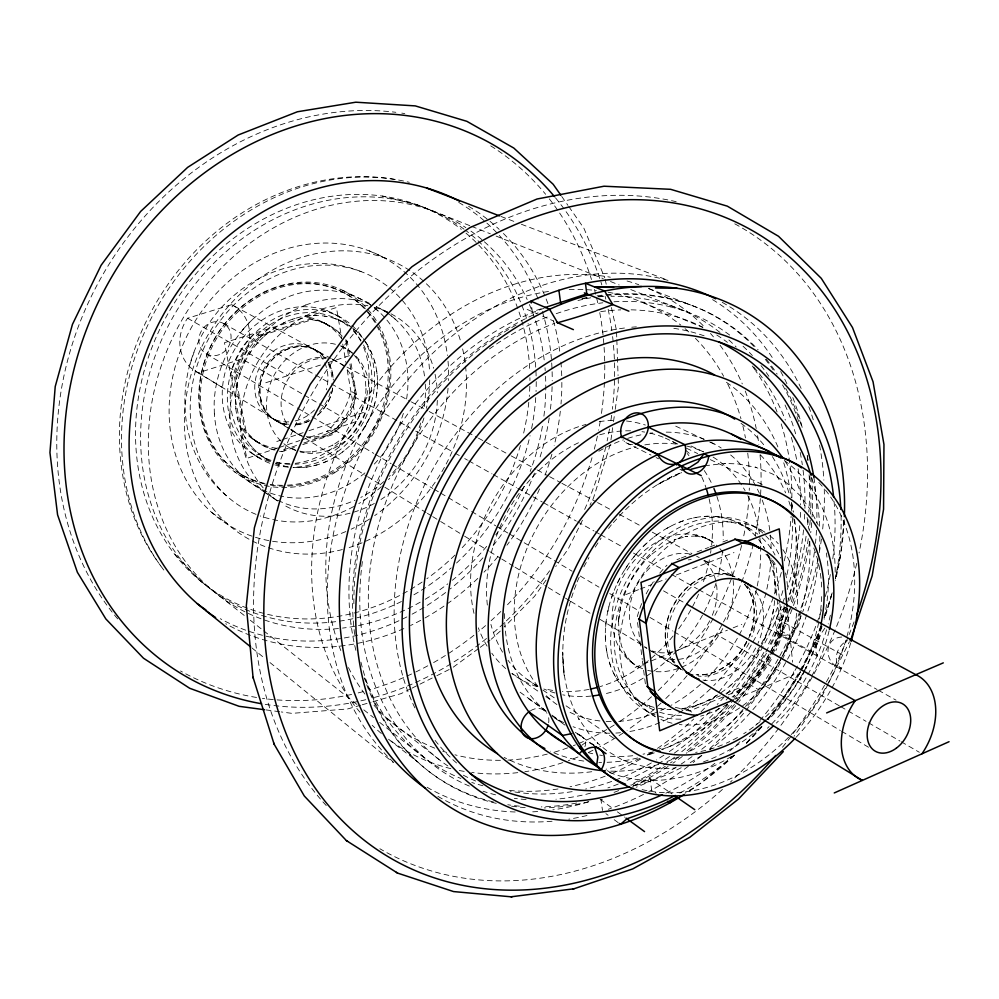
<?xml version="1.0" encoding="UTF-8"?>
<svg xmlns="http://www.w3.org/2000/svg" width="999" height="999" viewBox="0 0 999 999"><rect width="100%" height="100%" fill="white"/><g stroke="black" fill="none" stroke-linecap="round" stroke-linejoin="round"><path stroke-width="0.75" stroke-dasharray="5 3.75" d="M229.87 413.549L230.045 423.988A108.641 93.906 -60 0 0 355.169 500.162M377.447 385.252L377.497 381.506M235.527 397.49L235.677 394.83M605.644 626.498L606.218 620.866M835.539 577.734L840.546 555.082L844.18 518.806M376.91 392.145L376.423 395.641M620.404 607.941L620.529 606.955L618.393 622.29C620.304 596.328 632.767 571.703 651.872 554.133L651.048 554.757L663.361 545.566L676.098 539.248L674.175 539.847L687.087 536.388L685.002 536.538L696.453 535.976L694.03 535.714L705.194 537.737L696.266 535.014M610.938 439.935L612.649 427.697M613.511 421.59L615.022 410.889M615.234 409.353L618.456 386.426L618.131 377.085M773.563 609.24L772.739 613.673M236.825 385.776L237.375 383.004M607.779 611.625L608.866 606.905M824.038 618.031C828.87 596.778 829.932 574.537 826.31 552.996M824.899 628.109L820.666 634.265L816.383 645.791L815.571 651.723L817.432 655.007L780.369 634.278M835.364 578.296L840.546 555.082M361.126 271.628C303.584 248.127 235.152 277.497 204.932 329.982C172.889 381.306 178.634 455.606 226.249 495.554M815.946 647.502L819.929 635.888M374.95 402.759L373.976 406.343M832.204 592.819L824.187 618.119M822.027 626.523L813.373 652.247L805.406 668.905M770.204 623.838L769.143 627.247M403.384 413.386L400.149 423.089M420.791 422.989L417.495 432.817A108.641 93.906 -60 0 1 389.46 476.273M610.289 444.518L593.418 498.214L589.997 505.094M239.623 374.662L240.559 371.89M190.047 364.248L193.981 352.435M611.663 597.365L613.374 592.607M576.111 584.702C564.86 613.536 560.152 645.117 564.235 675.898L562.687 652.085C562.699 675.399 567.669 699.013 579.12 719.467L578.696 718.668L589.285 734.19L597.777 743.306L597.102 742.669L606.605 750.586L622.402 759.914L621.515 759.49L632.754 763.898L650.586 767.881L649.625 767.756L661.875 768.643L675.312 768.056M821.49 625.349L814.997 642.719L801.011 670.479M584.877 746.715C587.787 740.971 582.292 735.539 577.235 733.641L581.043 736.026L576.96 734.34M371.541 413.449L370.08 416.958M765.321 637.462L763.835 640.834M577.122 581.893L580.194 575.049M617.407 583.166L619.717 578.546M243.968 363.711L245.279 361.051M804.744 670.304L800.099 680.019L804.932 670.304M582.454 520.254L568.081 549.175L555.719 566.545M800.311 671.865L779.482 704.645L767.769 719.018M828.009 684.278L821.79 696.615L794.055 736.263M828.695 682.904L849.425 641.758M366.708 423.813L364.81 427.122M583.891 566.845L588.973 557.554M804.782 670.192C795.216 688.361 782.991 705.182 768.443 719.692M759.415 649.65L757.579 652.884M624.85 569.605L627.634 565.334M249.213 354.208L250.811 351.76M595.242 547.09L601.123 538.074M751.66 662.062L749.537 664.997M546.016 580.182L534.54 596.316L504.582 626.735M360.664 433.404L358.416 436.388M608.566 528.446L611.351 524.837M633.641 557.217L636.863 553.334M761.912 726.211L745.154 744.18M256.056 344.792L257.954 342.582M742.707 673.401L740.309 676.048M613.361 522.627L618.381 517.095M619.392 515.996C636.825 497.44 657.904 481.855 681.693 472.465L672.077 476.56L656.955 484.865L681.643 472.614M353.546 442.058L350.961 444.717M500.299 631.081L491.271 639.21M734.34 755.082L701.473 782.716L684.989 793.243M643.668 546.091L647.215 542.744M581.818 745.254L585.039 742.869L588.299 742.095L594.655 745.778M264.011 336.426L266.121 334.54M732.717 683.491L729.882 685.951M269.967 327.222A109.016 94.231 -60 0 0 258.704 338.998A109.053 94.268 -60 0 1 269.967 327.222L278.234 320.329A109.141 94.331 -60 0 1 296.191 309.166L305.669 305.007M214.348 413.936L214.148 403.621A107.255 93.194 -60 0 1 242.632 330.02A107.667 93.544 -60 0 1 253.696 318.394L261.863 311.601A107.742 93.606 -60 0 1 279.633 300.599L289.011 296.516M759.902 727.896C742.557 743.356 722.302 755.669 700.212 762.999M654.083 536.95L659.153 533.229M342.407 452.085L344.106 450.799M453.259 667.17L479.008 648.239M480.232 647.327L490.047 640.122M273.177 329.071L275.637 327.422M336.9 455.894L333.703 457.817M666.37 528.633L670.579 526.323M710.264 699.25L707.267 700.761M410.714 688.786L401.074 693.618L372.54 701.81M412.1 688.099L435.514 676.36M436.888 675.674L452.035 668.081M283.204 323.127L285.776 321.903M327.06 461.201L323.751 462.599M602.385 799.275L600.973 799.874L602.497 810.464M632.617 786.363L650.249 778.82L651.598 790.122L656.181 793.256M735.339 699.138L793.855 674.65L793.243 668.443M675.262 707.28A90.772 69.256 -60 0 0 687.524 709.402L720.291 695.754M725.986 693.381L748.775 683.89A90.772 69.256 -60 0 0 780.344 630.544L777.035 598.076M723.214 696.94L689.822 710.863A90.959 69.331 -60 0 1 681.805 709.802M728.321 694.817L751.136 685.302A90.996 69.368 -60 0 0 772.914 656.48M678.908 522.465L683.054 520.904M635.139 667.432L675.499 651.136M676.935 650.549L727.384 630.182M733.154 627.847L741.807 624.35M625.736 594.642L638.723 589.597M640.172 589.035L651.71 584.552M657.492 582.305L666.146 578.945M676.248 575.012L733.99 552.572M676.972 559.665L679.844 558.553M681.281 558.004L691.32 554.133M697.052 551.923L708.528 547.489M709.964 546.94L717.145 544.18M722.876 541.97L728.608 539.747M698.226 704.582L695.104 705.644M277.809 447.964L246.778 458.391L224.463 342.682L336.426 307.555L341.67 337.974M279.283 447.465L299.962 440.509M301.448 440.01L356.106 421.628L346.928 368.394M296.553 445.454L280.756 450.774L282.068 451.61L296.853 446.628M303.883 442.982L330.969 433.853A68.544 59.865 -60 0 0 354.92 393.693M302.759 444.63L332.317 434.665A68.544 59.84 -60 0 0 356.343 394.23L350.936 362.749M276.773 441.508L281.169 440.035M282.63 439.548L303.122 432.679M308.978 430.719L366.059 411.588M292.632 319.193L295.192 318.381M541.233 308.766L532.33 311.676L531.143 303.159M265.784 382.742L322.078 364.523M328.009 362.612L350.224 355.419M331.231 358.554L231.631 304.695L187.6 318.231A37.887 33.904 -60 0 0 198.426 372.764L241.958 358.928L302.997 394.38M274.263 450.074A68.544 59.84 -60 0 1 245.966 430.781L235.752 377.56A68.544 59.84 -60 0 1 260.502 335.926L311.975 319.73A68.544 59.84 -60 0 1 342.295 335.589M317.07 464.872L313.586 465.796M360.789 705.182L347.565 708.965L291.958 713.361L281.268 711.95M362.25 704.757L371.066 702.235M685.464 708.129L682.604 708.628M693.518 517.919L696.091 517.445M704.632 465.771L725.249 463.411L724.35 463.436L737.961 463.923L756.156 467.395L755.256 467.132L772.227 473.813L786.787 483.041L800.211 495.716L810.589 509.965L818.256 525.137M841.782 637.025C822.514 638.136 824.4 664.71 841.433 668.393A15.884 11.613 -60.9 0 1 836.687 654.57A15.884 11.613 -60.9 0 1 847.414 640.596M304.77 316.196L305.969 316.034M307.292 466.97L303.159 467.42M704.158 516.433L708.066 516.246M313.674 315.434L316.146 315.422M670.054 709.54L671.028 709.552A102.035 78.347 -60 0 1 661.013 708.815M296.653 467.619L293.369 467.47M715.896 516.545L719.804 517.045M395.154 179.458C333.966 168.943 270.417 188.873 222.24 226.998L220.804 228.059C164.173 272.927 126.923 341.283 120.479 413.299L120.242 415.297C115.996 466.67 127.772 520.217 158.217 562.362M266.009 709.914L279.745 711.738M661.301 708.853L658.416 708.366M324.438 316.109L326.935 316.533M299.787 451.123L305.294 452.147L303.846 452.023L313.486 451.785L312.287 451.985L322.914 449.538L332.917 445.03L332.13 445.492C352.123 433.841 365.247 411.763 366.021 388.648L366.021 389.523L365.222 378.309L362.4 367.944L362.824 369.068L357.979 359.603L358.803 360.789L354.358 355.407M286.738 466.633L283.454 465.959M382.305 196.054L418.718 205.357L470.054 225.749M727.459 518.718L731.181 519.917M334.303 318.431L336.7 319.268M649.949 706.131L647.202 705.119M275.312 463.436L276.985 464.048M500.974 216.446L515.534 222.015M521.366 224.251L668.468 280.519M648.651 288.499L690.584 304.995M471.503 226.323L490.322 233.791M496.116 236.089L603.259 278.646M610.501 281.518L619.193 284.977M630.769 289.573L690.084 313.124M642.682 302.46L702.784 327.435M295.866 450.237L288.137 446.928L290.309 448.014M527.135 309.403L536.938 313.686M542.544 316.146L553.758 321.054M729.794 574.775L734.777 576.96A53.709 40.934 -60 0 0 676.91 604.308A53.709 40.934 -60 0 0 680.431 668.656M369.205 250.886L386.688 258.679M324.613 323.214L321.69 321.903L327.435 324.613L322.19 321.89M679.882 469.33L682.08 470.317M340.684 345.891L350.262 351.223M340.996 346.041L346.091 348.401L353.708 354.333M704.045 439.373L673.201 424.975M709.64 441.983L716.645 445.242M708.391 562.524L707.941 562.325A52.785 40.622 -60 0 0 703.271 560.639M691.071 445.979L703.421 451.86M665.346 438.111L677.996 444.168M686.425 448.201L697.677 453.583M710.326 459.627L762.337 484.515M656.118 457.592L658.641 458.791M342.507 290.259L369.518 303.346M387.937 312.275L376.161 306.568A108.953 94.193 -60 0 1 384.29 311.001A108.679 93.943 -60 0 1 395.392 319.318A108.641 93.906 -60 0 1 424.725 377.859M333.341 288.012L334.727 288.686M625.874 442.644L651.023 455.069M334.802 314.373L340.334 317.17M751.51 525.074L761.126 529.932M338.861 319.93L345.904 323.614M738.348 522.976L749.562 528.696M342.919 321.99L344.43 322.764M311.975 319.73L306.556 316.92A68.269 59.703 -60 0 1 341.833 338.898M345.617 340.871L347.34 341.77L349.65 355.257M765.896 554.17A90.772 69.256 -60 0 1 773.563 564.06L777.796 566.258M316.271 350.474L317.47 351.124L311.676 347.964M332.192 359.078L345.654 366.358M347.028 367.108L409.99 401.148M411.363 401.898L427.784 410.776M429.158 411.513L477.06 437.425M478.434 438.161L509.915 455.194M511.276 455.931L535.926 469.255M537.287 469.992L548.239 475.911M549.612 476.66L560.564 482.579M561.925 483.316L596.153 501.823M597.514 502.572L611.201 509.965M619.417 514.41L641.321 526.248M652.272 532.18L691.957 553.646M696.578 556.181L699.238 557.617M704.283 560.302L734.465 576.623M776.298 618.344L842.344 654.782M260.502 335.926L255.257 333.017A68.269 59.703 -60 0 0 230.569 374.463L235.752 377.56M257.193 441.883L259.902 443.381L252.597 438.973M356.343 394.23L350.849 391.171A68.269 59.703 -60 0 1 326.935 431.431L332.317 434.665M780.344 630.544L789.972 635.913A91.309 69.431 -60 0 1 783.016 654.795M223.888 323.688L330.02 383.129M331.381 383.891L410.302 428.096M415.746 431.143L453.846 452.485M455.207 453.246L459.29 455.532M464.735 458.578L467.457 460.102M468.818 460.864L491.945 473.826M493.306 474.587L516.433 487.537M517.794 488.299L542.295 502.022M543.656 502.784L576.311 521.078M577.672 521.84L594.005 530.981M595.367 531.743L599.437 534.028M600.799 534.79L622.577 546.99M633.466 553.084L663.398 569.855M671.565 574.425L697.414 588.898M698.776 589.66L877.022 689.497M878.383 690.259L896.078 700.174M636.875 699.837L640.172 701.798M264.885 458.104L267.744 459.827M187.6 318.231L287.787 375.624L288.486 374.662A41.121 35.689 -60 0 1 327.322 357.992M663.548 590.871L685.464 603.421M740.059 523.863L741.758 524.85M304.295 395.129L344.855 418.693A41.121 35.689 -60 0 1 306.218 436.563M839.347 705.843L716.57 634.54A52.822 40.659 -60 0 1 661.188 656.917M840.671 706.605L866.071 721.353M868.556 722.801L899.987 741.058M901.273 741.795L919.355 752.297M206.144 353.833L295.979 407.18M297.315 407.979L310.726 415.946M312.063 416.745L373.738 453.371M375.087 454.17L391.171 463.723M392.507 464.523L432.742 488.411M434.078 489.21L439.435 492.395M440.784 493.194L470.279 510.714M471.615 511.513L495.754 525.849M497.09 526.635L507.817 533.016M509.165 533.803L572.177 571.241M580.219 576.011L598.988 587.162M609.715 593.531L639.21 611.051M649.937 617.432L672.739 630.968M674.075 631.768L840.334 730.506M841.67 731.305L868.493 747.24M748.775 683.89L758.229 689.56A91.309 69.431 -60 0 0 780.281 660.239M195.792 371.416L221.94 387.212M276.411 420.929L269.168 416.446M198.426 372.764L289.535 428.708M291.184 429.72L303.821 437.487M305.157 438.299L366.271 475.824M367.595 476.635L383.541 486.426M384.865 487.237L426.049 512.524M427.385 513.336L431.368 515.784M432.692 516.608L439.335 520.679M440.659 521.503L463.249 535.364M464.572 536.176L488.486 550.861M489.822 551.685L500.449 558.204M501.773 559.015L513.736 566.358M515.059 567.182L546.952 586.75M548.276 587.574L564.223 597.352M565.546 598.176L569.53 600.624M570.866 601.435L590.784 613.673M600.087 619.38L646.59 647.926M651.897 651.198L682.642 670.067M276.748 421.116L289.335 428.846M290.597 429.62L298.152 434.253M648.95 649.712L681.193 669.505M687.524 709.402L693.281 713.061M245.966 430.781L240.821 427.51A68.269 59.703 -60 0 0 276.81 448.289M607.355 770.629L611.213 773.089M257.967 442.482L254.857 440.497M261.114 455.631L266.358 459.041M638.561 700.898L647.489 706.705M254.283 454.907L259.478 458.304M645.354 710.202L654.37 716.096M241.933 474.662L243.207 475.524M264.448 492.082L234.603 471.815M265.672 492.919L278.946 501.91A109.615 94.43 -60 0 1 268.057 493.019M527.41 679.57L537.712 686.563M542.857 690.072L555.744 698.825M566.046 705.818L614.997 739.085M512.012 673.351L539.522 692.232M545.779 696.528L552.022 700.823M649.375 778.221L672.065 793.943M528.346 698.576L545.879 710.838M552.397 716.133L561.775 722.677M592.32 743.943L594.455 745.429M554.807 718.019L565.047 725.149M575.299 732.279L594.492 745.666M551.86 715.059L559.04 720.129M577.497 733.703L579.982 735.464M629.795 661.026L638.985 667.619L630.157 661.051L631.98 662.861L624.812 654.07L627.26 658.079L621.665 646.453L618.656 633.566L619.093 635.476L618.581 620.866M543.119 709.677L545.342 711.276M211.676 512.4L227.135 523.601M520.092 692.207L544.18 709.69M618.206 822.652L613.686 819.355M600.112 799.25L612.462 808.241M617.394 811.837L624.8 817.232M608.104 815.259L605.894 813.623M676.548 665.784L681.53 669.542M388.536 739.223L417.932 762.137M748.114 529.183L750.336 530.993M244.206 615.421L199.138 579.907L173.401 552.634M250.299 620.242L262.512 629.882M263.724 630.844L357.692 705.044M363.798 709.852L373.551 717.569M379.657 722.389L425.986 758.965M387.113 718.418L439.835 760.164M251.935 647.939L265.197 658.691M270.017 662.599L392.969 762.337M259.465 454.195L257.555 452.572M352.759 328.246L354.108 329.358M630.694 695.304L627.822 692.757M358.978 333.903L361.238 336.376M252.198 447.215L250.562 445.292M622.489 687.037L620.079 683.94M159.066 563.673L160.689 565.859M561.725 196.441L567.919 205.332M568.806 206.606L583.878 228.197L604.807 277.859M365.322 341.658L367.22 344.568M246.004 438.886L244.605 436.538M763.423 546.465L763.923 547.302M615.634 676.985L613.623 673.151M370.641 350.899L371.74 353.346M241.021 429.22L240.01 426.648M769.055 557.792L770.167 560.801M610.664 666.158L609.253 661.95M374.2 360.09L375.174 363.536M237.837 419.692L237.213 417.07M605.144 279.345L606.455 285.289M611.413 307.555L616.508 330.432M772.839 570.204L773.288 572.34M607.092 653.309L606.356 648.95M342.732 344.056L345.879 362.3M345.954 341.046L348.788 357.53M349.925 364.098L354.97 393.456M376.586 370.442L377.048 374.026M637.537 622.514L638.523 630.207M638.711 631.743L639.697 639.422M639.897 640.971L642.245 659.415M642.444 660.951L643.431 668.643M643.618 670.179L645.591 685.564M779.382 598.801L775.986 565.322A90.959 69.331 -60 0 0 767.045 554.145M779.944 604.345L782.741 631.88M773.563 564.06L776.872 596.528M787.175 607.966L792.619 662.237M235.901 408.891L235.652 406.031M774.675 582.005L774.924 585.339M605.456 639.797L605.332 634.964M616.558 331.98L616.77 338.199M616.833 339.76L618.069 375.537M854.083 621.865A362.175 288.536 -60 0 1 781.568 748.376M734.777 223.826A359.365 287.45 -60 0 1 859.053 552.959M856.73 563.361A359.365 287.45 -60 0 1 730.444 782.08M722.452 789.41A359.365 287.45 -60 0 1 379.87 848.738M326.261 805.569A359.365 287.45 -60 0 1 312 393.731A359.365 287.45 -60 0 1 676.161 201.686M674.313 753.134A262.063 208.454 -60 0 0 682.517 747.027A259.578 206.368 -60 0 0 709.19 723.751A262.637 208.941 -60 0 0 727.534 704.12M669.555 756.468A262.063 208.454 -60 0 1 624.712 781.368M618.269 784.04A262.063 208.454 -60 0 1 607.879 787.911M590.659 793.144A262.063 208.454 -60 0 1 555.968 799.212M526.073 799.537A259.64 206.468 -60 0 1 518.706 798.888A262.587 208.866 -60 0 1 514.323 798.351M495.591 794.829A262.587 208.866 -60 0 1 482.967 791.208M469.33 786.088A259.902 206.706 -60 0 1 442.407 771.49A262.587 208.841 -60 0 1 404.108 736.238A259.877 206.718 -60 0 1 386.089 709.09A262.575 208.816 -60 0 1 365.971 655.556A259.915 206.781 -60 0 1 360.527 619.692A262.537 208.779 -60 0 1 362.512 560.651M489.398 348.988A259.902 206.793 -60 0 1 494.093 345.679A262.55 208.779 -60 0 1 549.138 316.283M556.206 313.674A259.952 206.805 -60.1 0 1 583.104 306.094A262.575 208.816 -60 0 1 602.834 302.797M613.998 301.798A262.575 208.816 -60 0 1 638.698 301.835A259.89 206.731 -60.1 0 1 670.242 306.805M670.242 306.805A262.587 208.841 -60 0 1 717.619 326.835A259.815 206.643 -60.1 0 1 730.806 335.926M743.069 346.253A262.612 208.891 -60 0 1 752.372 355.557M760.988 365.584A262.612 208.891 -60 0 1 768.88 376.286M785.014 404.995A259.84 206.631 -60.1 0 1 788.611 413.399A262.65 208.941 -60 0 1 795.629 433.791M800.187 452.41A262.65 208.941 -60 0 1 802.322 464.71M803.084 470.242A259.74 206.531 -60.1 0 1 804.982 499.8A262.65 208.941 -60 0 1 804.907 508.379M804.694 514.11A262.65 208.941 -60 0 1 804.17 522.752M803.533 529.97A262.65 208.941 -60 0 1 799.412 557.43A259.765 206.531 -60 0 1 790.446 591.883A262.662 208.966 -60 0 1 788.074 598.975M784.989 607.429A262.662 208.966 -60 0 1 766.795 647.102M763.873 652.384A259.79 206.543 -60 0 1 747.789 677.946A262.637 208.941 -60 0 1 733.316 697.202M657.479 748.363A260.04 207.68 -60 0 0 679.47 731.718A257.567 205.594 -60 0 0 693.718 719.005M651.498 752.347A260.04 207.68 -60 0 1 646.653 755.406M640.534 759.078A260.04 207.68 -60 0 1 611.588 773.563M605.182 776.173A260.04 207.68 -60 0 1 570.004 786.762M557.991 788.973A260.04 207.68 -60 0 1 548.975 790.159A257.642 205.707 -60 0 1 517.657 791.046A260.552 208.079 -60 0 1 507.38 790.197M701.073 711.763A257.567 205.594 -60 0 0 705.194 707.492A260.602 208.167 -60 0 0 741.92 660.514A257.792 205.782 -60 0 0 759.64 629.233A260.639 208.192 -60 0 0 780.993 573.688A257.754 205.757 -60 0 0 781.78 570.841M784.29 560.839A257.754 205.757 -60 0 0 788.473 539.323A260.627 208.167 -60 0 0 791.121 516.358M791.882 497.814A260.627 208.167 -60 0 0 791.52 482.28A257.767 205.782 -60.1 0 0 787.549 449.163A260.614 208.154 -60 0 0 780.619 422.065M791.732 504.932A260.627 208.167 -60 0 1 791.558 509.203M777.072 411.95A260.614 208.154 -60 0 0 771.166 397.977A257.792 205.831 -60.1 0 0 755.681 370.804M728.858 339.96A260.589 208.117 -60 0 1 736.188 347.028M752.259 365.996A260.589 208.117 -60 0 1 755.681 370.804M719.992 332.442A257.867 205.919 -60.1 0 0 695.716 316.533A260.564 208.067 -60 0 0 647.09 299.4A257.842 205.931 -60.1 0 0 615.109 296.266A260.527 208.017 -60 0 0 611.001 296.278M581.868 298.763A260.527 208.017 -60 0 1 590.259 297.615M598.601 296.815A260.527 208.017 -60 0 1 604.133 296.478M543.881 308.354A257.954 206.044 -60.1 0 0 525.661 315.547A260.539 208.017 -60 0 0 471.728 347.59A257.917 206.044 -60 0 0 442.17 373.376A260.514 207.992 -60 0 0 400 425.337A257.917 206.044 -60 0 0 380.057 460.614A260.514 207.992 -60 0 0 357.342 523.351A257.979 206.081 -60 0 0 350.562 561.763A260.514 208.004 -60 0 0 350.974 623.975M355.881 650.361A257.892 205.994 -60 0 1 350.974 623.975M364.635 677.884A260.552 208.042 -60 0 0 380.819 710.164A257.879 205.956 -60 0 0 400.124 735.751A260.564 208.067 -60 0 0 440.072 768.219A257.892 205.931 -60 0 0 460.901 778.483M482.954 785.751A260.552 208.079 -60 0 1 471.79 782.492M555.494 197.814A307.043 263.886 -60 0 1 601.835 284.915M605.082 296.291A307.043 263.886 -60 0 1 605.819 299.163M608.166 309.29A307.043 263.886 -60 0 1 611.838 330.469M612.612 336.588A307.043 263.886 -60 0 1 612.399 409.253M611.638 415.297A307.043 263.886 -60 0 1 610.514 422.889M609.49 428.958A307.043 263.886 -60 0 1 607.13 440.946M605.819 446.765A307.043 263.886 -60 0 1 584.353 510.127M549.625 570.779A307.043 263.886 -60 0 1 491.233 634.54M486.501 638.473A307.043 263.886 -60 0 1 371.491 698.239M365.746 699.7A307.043 263.886 -60 0 1 263.087 703.995M490.721 145.866A305.02 262.849 -60 0 1 545.641 194.293M549.35 198.913A305.02 262.849 -60 0 1 591.47 279.495M594.393 289.398A305.02 262.849 -60 0 1 598.251 305.182M599.75 312.65A305.02 262.849 -60 0 1 601.211 415.122M600.262 421.153A305.02 262.849 -60 0 1 598.613 430.194M597.402 436.088A305.02 262.849 -60 0 1 594.33 449.113M592.007 457.729A305.02 262.849 -60 0 1 506.118 606.168M500.824 611.488A305.02 262.849 -60 0 1 491.108 620.679M485.576 625.599A305.02 262.849 -60 0 1 478.683 631.43M473.938 635.264A305.02 262.849 -60 0 1 433.054 662.886M427.772 665.809A305.02 262.849 -60 0 1 415.734 672.002M411.563 673.988A305.02 262.849 -60 0 1 370.13 689.685M363.024 691.67A305.02 262.849 -60 0 1 357.317 693.119M351.586 694.442A305.02 262.849 -60 0 1 262.437 698.351M256.568 697.464A305.02 262.849 -60 0 1 180.532 670.978M117.682 618.905A305.02 262.849 -60 0 1 99.425 280.707A305.02 262.849 -60 0 1 395.841 112.3M401.785 113.112A305.02 262.849 -60 0 1 404.795 113.574M425.174 599.3A222.265 190.809 -60 0 0 442.008 588.199A220.18 188.936 -60 0 0 447.814 583.853M420.217 602.185A222.265 190.809 -60 0 1 342.52 628.096M338.461 628.533A222.265 190.809 -60 0 1 323.551 629.358A220.23 189.023 -60 0 1 295.392 627.522A222.715 191.184 -60.1 0 1 250.724 614.535A220.442 189.223 -60 0 1 226.249 600.861A222.715 191.184 -60.1 0 1 191.171 568.931A220.417 189.236 -60 0 1 174.45 544.817A222.715 191.159 -60.1 0 1 155.27 497.952A220.442 189.273 -60 0 1 149.563 466.92A222.677 191.121 -60 0 1 150.312 412.587A220.479 189.31 -60 0 1 157.005 379.657A222.69 191.121 -60 0 1 178.134 326.86A220.479 189.323 -60 0 1 196.328 297.739A222.69 191.121 -60 0 1 234.378 255.781A220.429 189.273 -60 0 1 260.901 235.577A222.69 191.134 -60 0 1 309.091 211.651A220.479 189.298 -60.1 0 1 339.111 203.646A222.715 191.159 -60 0 1 388.761 201.161A220.429 189.248 -60.1 0 1 417.245 206.094A222.715 191.184 -60 0 1 460.564 224.325A220.367 189.161 -60.1 0 1 465.846 227.635M470.979 231.144A220.367 189.161 -60.1 0 1 483.204 240.747M484.378 241.783A222.74 191.209 -60 0 1 513.973 275.861A220.392 189.161 -60.1 0 1 527.172 299.525M529.395 304.508A222.765 191.259 -60 0 1 542.17 346.853A220.317 189.073 -60.1 0 1 544.443 362.137M544.992 367.757A220.317 189.073 -60.1 0 1 545.217 370.579M545.541 376.236A222.765 191.259 -60 0 1 543.893 416.271M542.407 426.298A220.342 189.086 -60 0 1 535.377 456.106A222.777 191.271 -60 0 1 530.207 471.416M524.075 486.413A222.777 191.271 -60 0 1 515.609 503.633A220.354 189.098 -60 0 1 499.275 529.994A222.752 191.259 -60 0 1 495.804 534.777M486.688 546.366A222.752 191.259 -60 0 1 465.546 568.768A220.18 188.936 -60 0 1 452.372 580.257M413.911 594.792A220.816 190.072 -60 0 0 441.183 576.261A218.731 188.199 -60 0 0 451.173 567.907M401.423 601.523A220.816 190.072 -60 0 1 356.98 617.794M352.959 618.706A220.816 190.072 -60 0 1 324.663 622.727A218.793 188.287 -60 0 1 296.466 622.34A221.254 190.447 -60.1 0 1 251.286 611.825A218.993 188.486 -60 0 1 226.211 599.637A221.266 190.447 -60.1 0 1 189.723 570.029A218.981 188.499 -60 0 1 171.878 547.202A221.254 190.422 -60.1 0 1 150.499 502.097A218.981 188.524 -60 0 1 143.282 471.828A221.229 190.384 -60 0 1 141.421 418.294A219.056 188.599 -60 0 1 146.478 385.514A221.216 190.372 -60 0 1 165.035 332.342A219.006 188.561 -60 0 1 181.793 302.647A221.216 190.372 -60 0 1 217.832 259.191M456.543 563.036A218.731 188.199 -60 0 0 463.836 555.931A221.291 190.509 -60 0 0 495.841 516.008A218.918 188.361 -60 0 0 511.013 489.185A221.316 190.534 -60 0 0 528.683 441.271A218.881 188.336 -60 0 0 530.069 435.639M531.593 428.559A218.881 188.336 -60 0 0 534.378 411.488A221.303 190.522 -60 0 0 535.739 397.227M536.126 375.911A221.303 190.522 -60 0 0 535.277 361.85A218.893 188.361 -60.1 0 0 530.556 332.929A221.303 190.509 -60 0 0 528.096 323.564M536.226 381.581A221.303 190.522 -60 0 1 536.038 391.533M526.498 318.294A221.303 190.509 -60 0 0 513.961 288.087A218.918 188.399 -60.1 0 0 499.013 264.186A221.278 190.472 -60 0 0 466.508 231.044M464.036 229.183A218.968 188.474 -60.1 0 0 443.032 215.996A221.266 190.447 -60 0 0 398.701 200.25A218.956 188.474 -60.1 0 0 369.905 196.903A221.229 190.397 -60 0 0 320.242 202.01A219.031 188.574 -60.1 0 0 290.497 211.563A221.254 190.409 -60 0 0 243.394 237.799A219.006 188.561 -60 0 0 217.832 259.191M597.027 295.854A269.28 214.198 -60 0 1 754.632 347.165M765.296 359.353A269.28 214.198 -60 0 1 773.201 369.98M782.517 384.89A269.28 214.198 -60 0 1 798.626 421.378M807.192 455.594A269.28 214.198 -60 0 1 807.916 460.015M809.902 476.461A269.28 214.198 -60 0 1 810.564 514.135M810.201 520.167A269.28 214.198 -60 0 1 809.227 530.993M808.278 538.736A269.28 214.198 -60 0 1 684.215 752.921M679.332 756.593A269.28 214.198 -60 0 1 670.454 762.886M665.297 766.308A269.28 214.198 -60 0 1 631.168 785.202M618.718 790.559A269.28 214.198 -60 0 1 613.136 792.707M576.66 803.021A269.28 214.198 -60 0 1 541.321 806.892M519.443 806.168A269.28 214.198 -60 0 1 507.779 804.744M493.394 801.922A269.28 214.198 -60 0 1 364.61 678.608M354.682 634.54A269.28 214.198 -60 0 1 538.074 312.824M582.305 298.514A269.28 214.198 -60 0 1 588.199 297.327M458.728 202.41A239.897 206.531 -60 0 1 539.373 302.597M542.295 311.426A239.897 206.531 -60 0 1 552.222 380.831M552.11 386.675A239.897 206.531 -60 0 1 550.037 412.162M549.2 417.944A239.897 206.531 -60 0 1 539.085 460.102M534.453 473.114A239.897 206.531 -60 0 1 490.909 548.426M482.929 557.829A239.897 206.531 -60 0 1 450.249 588.911M445.654 592.507A239.897 206.531 -60 0 1 412.013 614.223M406.855 616.92A239.897 206.531 -60 0 1 220.304 618.718M163.811 570.042A239.897 206.531 -60 0 1 163.911 296.016A239.897 206.531 -60 0 1 409.328 182.317M342.332 549.55A156.668 135.477 -60 0 1 186.526 447.39A156.668 135.477 -60 0 1 293.231 260.314A156.668 135.477 -60 0 1 460.789 341.858M462.612 348.901A156.668 135.477 -60 0 1 346.428 548.414M422.102 582.055A219.43 189.211 -60 0 1 170.017 547.989A219.43 189.211 -60 0 1 201.174 267.907A219.43 189.211 -60 0 1 461.326 229.37M465.984 233.142A219.43 189.211 -60 0 1 529.795 371.915M529.907 377.659A219.43 189.211 -60 0 1 529.92 380.544M529.82 386.326A219.43 189.211 -60 0 1 529.283 396.453M528.783 402.26A219.43 189.211 -60 0 1 523.089 435.452M520.417 445.429A219.43 189.211 -60 0 1 461.101 548.838M454.895 555.144A219.43 189.211 -60 0 1 426.873 578.721M425.274 384.041A108.641 93.906 -60 0 1 424.125 407.942M383.828 481.58A108.641 93.906 -60 0 1 360.801 497.44M229.92 413.586A108.641 93.906 -60 0 1 258.778 339.011M305.731 305.045A108.641 93.906 -60 0 1 349.225 299.088L358.529 300.549A108.953 94.193 -60 0 1 367.545 303.072M384.278 311.001A108.479 93.769 -60 0 1 395.392 319.318M374.787 307.367A109.615 94.43 -60 0 1 433.603 368.269M435.064 374.25A109.615 94.43 -60 0 1 437.325 392.794M437.325 400.374A109.615 94.43 -60 0 1 380.956 499.525M374.388 503.446A109.615 94.43 -60 0 1 282.879 504.433M263.174 487.862A109.615 94.43 -60 0 1 257.068 363.224A109.615 94.43 -60 0 1 367.882 305.744M345.916 531.53A154.658 134.428 -60 0 1 172.552 443.394A154.658 134.428 -60 0 1 284.303 249.625A154.658 134.428 -60 0 1 447.427 355.532M448.027 361.201A154.658 134.428 -60 0 1 448.514 380.519M448.052 388.249A154.658 134.428 -60 0 1 374.687 515.596M369.642 518.981A154.658 134.428 -60 0 1 351.173 529.195M374.438 307.879A107.093 93.044 -60 0 1 377.972 310.839A107.255 93.194 -60 0 1 406.256 400.999M400.162 423.101A107.255 93.194 -60 0 1 373.339 465.084M364.947 472.889A107.255 93.194 -60 0 1 214.398 413.961M242.557 330.02A107.63 93.506 -60 0 1 253.696 318.394M377.972 310.839A107.293 93.219 -60 0 0 366.933 302.585A107.093 93.044 -60 0 1 370.766 305.132M288.998 296.478A107.293 93.219 -60 0 1 332.093 290.659L341.383 292.207A107.567 93.469 -60 0 1 366.933 302.585M256.056 514.373A132.542 115.185 -60 0 1 195.467 371.029A132.542 115.185 -60 0 1 325.262 265.11A132.542 115.185 -60 0 1 429.62 372.714M429.707 379.932A132.542 115.185 -60 0 1 426.398 408.291M423.926 417.919A132.542 115.185 -60 0 1 388.499 479.582M381.381 486.613A132.542 115.185 -60 0 1 358.803 503.608M353.683 506.555A132.542 115.185 -60 0 1 260.202 515.946M468.556 206.269A241.483 207.342 -60 0 1 499.163 229.358M503.409 233.466A241.483 207.342 -60 0 1 548.414 304.982M553.521 320.954A241.483 207.342 -60 0 1 559.715 351.173M560.926 362.025A241.483 207.342 -60 0 1 561.763 376.685M561.85 382.405A241.483 207.342 -60 0 1 561.001 403.996M560.314 411.213A241.483 207.342 -60 0 1 554.158 445.666M551.898 454.183A241.483 207.342 -60 0 1 545.042 475.187M539.535 488.911A241.483 207.342 -60 0 1 506.943 545.204M497.789 556.805A241.483 207.342 -60 0 1 484.016 572.152M477.784 578.384A241.483 207.342 -60 0 1 424.475 618.269M420.704 620.342A241.483 207.342 -60 0 1 410.539 625.511M403.833 628.596A241.483 207.342 -60 0 1 225.749 623.726M712.549 299.638A282.53 225.699 -60 0 1 773.813 359.915M780.681 371.491A282.53 225.699 -60 0 1 787.474 384.952M792.819 397.565A282.53 225.699 -60 0 1 802.459 428.546M807.379 455.719A282.53 225.699 -60 0 1 808.054 461.526M809.128 474.737A282.53 225.699 -60 0 1 808.803 512.1M808.166 519.642A282.53 225.699 -60 0 1 807.342 527.197M806.093 536.276A282.53 225.699 -60 0 1 789.31 601.236M786.75 607.991A282.53 225.699 -60 0 1 679.52 753.458M674.675 757.167A282.53 225.699 -60 0 1 630.157 784.989M588.324 801.885A282.53 225.699 -60 0 1 552.797 809.877M537.699 811.525A282.53 225.699 -60 0 1 531.668 811.887M515.197 811.987A282.53 225.699 -60 0 1 426.923 787.187M393.718 762.474A282.53 225.699 -60 0 1 372.727 430.207A282.53 225.699 -60 0 1 670.654 281.156M264.148 483.266A104.271 91.084 -60 0 1 225.112 323.564A104.271 91.084 -60 0 1 381.843 336.788A104.271 91.084 -60 0 1 287.025 485.189M282.455 485.302A104.271 91.084 -60 0 1 270.242 484.39M288.699 424.238A40.459 35.327 -60 0 1 264.685 367.495A40.459 35.327 -60 0 1 325.824 359.64M328.221 363.761A40.459 35.327 -60 0 1 331.993 380.557M330.432 391.958A40.459 35.327 -60 0 1 318.007 412.862M308.766 419.667A40.459 35.327 -60 0 1 293.419 424.238M265.447 484.128A104.383 91.146 -60 0 1 221.079 331.468A104.383 91.146 -60 0 1 376.111 322.927M378.384 326.885A104.383 91.146 -60 0 1 369.056 438.299A104.383 91.146 -60 0 1 270.03 485.027M286.451 424.6A40.497 35.352 -60 0 1 266.333 367.669A40.497 35.352 -60 0 1 325.761 358.441M328.459 362.4A40.497 35.352 -60 0 1 333.341 380.119M332.667 388.861A40.497 35.352 -60 0 1 317.395 415.434M310.102 420.467A40.497 35.352 -60 0 1 293.581 425.112M345.766 339.635A68.544 59.84 -60 0 1 347.34 341.77M282.068 451.61A68.544 59.84 -60 0 1 279.458 451.236M342.17 336.251A68.506 59.84 -60 0 0 310.614 319.018L259.191 335.189A68.506 59.84 -60 0 0 234.39 376.785L244.68 429.957A68.506 59.84 -60 0 0 275.274 449.9M288.773 421.865A40.335 35.265 -60 0 1 255.132 381.63A40.335 35.265 -60 0 1 299.363 343.881A40.335 35.265 -60 0 1 326.323 389.822M314.535 409.965A40.335 35.265 -60 0 1 295.204 420.954M269.343 461.401A80.994 70.717 -60 0 1 234.99 348.901A80.994 70.717 -60 0 1 349.875 325.886M353.246 329.695A80.994 70.717 -60 0 1 360.976 341.496M363.673 347.427A80.994 70.717 -60 0 1 294.78 463.386M289.598 463.773A80.994 70.717 -60 0 1 275.537 462.812M269.755 463.236A81.331 70.904 -60 0 1 252.023 336.089A81.331 70.904 -60 0 1 370.854 354.707A81.331 70.904 -60 0 1 294.88 467.17M288.424 467.107A81.331 70.904 -60 0 1 274.575 464.797M271.004 460.389A78.209 68.169 -60 0 1 241.92 354.545A78.209 68.169 -60 0 1 348.014 326.074M353.396 331.031A78.209 68.169 -60 0 1 361.001 340.684M363.524 344.967A78.209 68.169 -60 0 1 360.252 422.277A78.209 68.169 -60 0 1 295.155 464.185M290.185 464.185A78.209 68.169 -60 0 1 275.637 461.9M270.667 461.388A78.534 68.344 -60 0 1 252.897 348.813A78.534 68.344 -60 0 1 362.262 337.575M365.946 342.545A78.534 68.344 -60 0 1 365.459 426.073A78.534 68.344 -60 0 1 293.019 467.457M288.112 466.883A78.534 68.344 -60 0 1 276.273 463.798M341.358 346.241A57.03 49.451 -60 0 1 352.422 352.897M355.881 356.106A57.03 49.451 -60 0 1 360.714 423.002A57.03 49.451 -60 0 1 300.274 451.948M295.766 450.524A57.03 49.451 -60 0 1 270.804 382.442A57.03 49.451 -60 0 1 336.888 344.68M332.592 359.902A41.184 35.714 -60 0 1 343.668 366.096M347.252 369.755A41.184 35.714 -60 0 1 348.863 416.67A41.184 35.714 -60 0 1 307.005 437.512M299.737 435.077A41.184 35.714 -60 0 1 291.408 429.22M286.538 423.139A41.184 35.714 -60 0 1 287.6 379.92A41.184 35.714 -60 0 1 324.962 358.479M285.502 424.35A40.497 35.352 -60 0 1 266.184 367.582A40.497 35.352 -60 0 1 325.087 357.729M329.32 364.198A40.497 35.352 -60 0 1 333.167 379.67M332.642 387.987A40.497 35.352 -60 0 1 317.769 414.872M308.566 421.079A40.497 35.352 -60 0 1 293.169 425.025M841.058 515.434A260.165 204.208 -60 0 1 835.289 578.97M831.792 594.13A260.165 204.208 -60 0 1 824.187 619.28M821.74 626.086A260.165 204.208 -60 0 1 768.406 719.018M761.875 726.76A260.165 204.208 -60 0 1 745.129 744.567M733.953 755.019A260.165 204.208 -60 0 1 677.971 794.08M834.078 501.498A252.26 197.977 -60 0 1 832.666 559.777M830.306 574.55A252.26 197.977 -60 0 1 825.286 596.64M821.453 609.802A252.26 197.977 -60 0 1 755.719 725.299M739.897 741.758A252.26 197.977 -60 0 1 727.634 752.946M714.872 763.323A252.26 197.977 -60 0 1 663.761 794.143M813.898 477.572A249.6 197.015 -60 0 1 816.795 523.001M816.495 530.257A249.6 197.015 -60 0 1 815.459 543.394M814.397 552.172A249.6 197.015 -60 0 1 699.138 751.323M692.057 756.605A249.6 197.015 -60 0 1 681.206 764.035M676.286 767.157A249.6 197.015 -60 0 1 636.188 787.237M456.555 762.974A249.6 197.015 -60 0 1 434.64 739.847M414.86 707.866A249.6 197.015 -60 0 1 432.792 469.23A249.6 197.015 -60 0 1 627.547 327.647M631.755 327.222A249.6 197.015 -60 0 1 636.363 326.86M673.85 328.334A249.6 197.015 -60 0 1 704.72 336.039M726.41 382.267A218.319 172.253 -60 0 1 778.833 449.175M783.74 462.812A218.319 172.253 -60 0 1 791.158 497.664M791.795 503.708A218.319 172.253 -60 0 1 792.344 511.338M792.582 517.482A218.319 172.253 -60 0 1 786.55 576.548M782.916 590.634A218.319 172.253 -60 0 1 717.195 704.457M709.977 711.65A218.319 172.253 -60 0 1 659.215 749.088M652.397 752.659A218.319 172.253 -60 0 1 646.902 755.319M639.959 758.403A218.319 172.253 -60 0 1 606.056 769.218M591.795 771.715A218.319 172.253 -60 0 1 504.108 757.417M811.962 478.259A221.815 173.514 -60 0 1 819.717 527.684M819.854 536.288A221.815 173.514 -60 0 1 819.18 553.359M818.206 563.386A221.815 173.514 -60 0 1 710.089 749.475M701.86 755.281A221.815 173.514 -60 0 1 689.822 762.874M681.218 767.694A221.815 173.514 -60 0 1 633.541 785.938M713.061 457.067A146.453 114.473 -60 0 1 745.092 490.646M747.789 495.654A146.453 114.473 -60 0 1 704.495 680.656M700.349 684.477A146.453 114.473 -60 0 1 671.278 705.219M665.346 708.316A146.453 114.473 -60 0 1 616.833 721.478M611.151 721.603A146.453 114.473 -60 0 1 605.531 721.44M599.962 720.953A146.453 114.473 -60 0 1 567.357 711.013M556.905 704.57A146.453 114.473 -60 0 1 544.393 693.768M537.937 686.363A146.453 114.473 -60 0 1 527.21 547.852A146.453 114.473 -60 0 1 635.851 446.815M644.817 444.905A146.453 114.473 -60 0 1 676.872 444.193M686.538 446.004A146.453 114.473 -60 0 1 703.458 451.885M687.212 453.521A142.27 112.962 -60 0 1 688.935 455.644M701.81 477.01A142.27 112.962 -60 0 1 705.968 487.649M709.115 498.863A142.27 112.962 -60 0 1 711.613 545.129M710.951 550.486A142.27 112.962 -60 0 1 710.551 553.171M709.34 559.877A142.27 112.962 -60 0 1 702.647 583.803M698.526 594.193A142.27 112.962 -60 0 1 678.259 629.358M673.114 635.976A142.27 112.962 -60 0 1 600.262 686.55M588.985 689.372A142.27 112.962 -60 0 1 562.337 691.37M552.772 690.409A142.27 112.962 -60 0 1 544.767 688.86M536.975 686.638A142.27 112.962 -60 0 1 511.988 673.676M505.656 668.556A142.27 112.962 -60 0 1 491.795 653.221M487.112 646.141A142.27 112.962 -60 0 1 478.321 627.809M473.988 613.361A142.27 112.962 -60 0 1 586.026 424.438M599.225 421.64A142.27 112.962 -60 0 1 616.595 420.417M626.485 421.016A142.27 112.962 -60 0 1 645.354 425.05M716.745 335.015A254.083 201.973 -60 0 1 727.434 342.357M753.733 366.97A254.083 201.973 -60 0 1 785.376 420.042M791.308 437.325A254.083 201.973 -60 0 1 796.952 461.451M798.139 468.781A254.083 201.973 -60 0 1 800.649 504.957M800.524 512.325A254.083 201.973 -60 0 1 800.274 518.244M799.787 525.674A254.083 201.973 -60 0 1 787.249 589.535M784.352 598.301A254.083 201.973 -60 0 1 726.148 700.024M719.005 708.116A254.083 201.973 -60 0 1 668.855 751.897M663.91 755.207A254.083 201.973 -60 0 1 656.393 759.952M651.323 762.949A254.083 201.973 -60 0 1 585.614 789.048M572.165 791.633A254.083 201.973 -60 0 1 510.327 791.22M475.761 781.031A254.083 201.973 -60 0 1 462.737 774.874M447.864 765.958A254.083 201.973 -60 0 1 376.261 533.99A254.083 201.973 -60 0 1 554.233 323.501M600.711 311.601A254.083 201.973 -60 0 1 620.791 309.877M631.106 309.827A254.083 201.973 -60 0 1 702.896 327.222M608.129 292.22A246.403 198.963 -60 0 1 680.694 325.025M685.064 328.646A246.403 198.963 -60 0 1 690.359 333.379M695.441 338.336A246.403 198.963 -60 0 1 723.651 376.298M727.709 384.066A246.403 198.963 -60 0 1 740.958 418.706M742.881 426.011A246.403 198.963 -60 0 1 745.441 437.924M747.739 453.134A246.403 198.963 -60 0 1 749.25 490.409M748.988 496.191A246.403 198.963 -60 0 1 743.256 538.249M741.595 545.479A246.403 198.963 -60 0 1 683.279 663.161M679.457 667.794A246.403 198.963 -60 0 1 656.967 691.72M651.523 696.753A246.403 198.963 -60 0 1 619.118 721.852M614.248 724.987A246.403 198.963 -60 0 1 573.351 745.704M567.594 747.864A246.403 198.963 -60 0 1 553.109 752.522M547.277 754.095A246.403 198.963 -60 0 1 507.742 760.089M500.449 760.301A246.403 198.963 -60 0 1 454.945 754.807M446.74 752.459A246.403 198.963 -60 0 1 442.694 751.123M434.727 748.151A246.403 198.963 -60 0 1 372.327 703.321M364.91 694.08A246.403 198.963 -60 0 1 348.176 667.045M340.821 650.611A246.403 198.963 -60 0 1 548.776 291.433M569.193 289.535A246.403 198.963 -60 0 1 596.391 290.497M648.726 288.599A261.388 211.101 -60 0 1 703.271 325.736M710.489 333.454A261.388 211.101 -60 0 1 713.448 336.9M720.042 345.254A261.388 211.101 -60 0 1 742.294 383.903M745.229 391.009A261.388 211.101 -60 0 1 756.206 428.471M757.554 435.714A261.388 211.101 -60 0 1 758.878 444.493M760.027 454.87A261.388 211.101 -60 0 1 755.144 535.639M753.296 544.043A261.388 211.101 -60 0 1 689.809 672.29M687.025 675.649A261.388 211.101 -60 0 1 665.322 698.975M661.163 702.934A261.388 211.101 -60 0 1 627.072 730.331M623.264 732.904A261.388 211.101 -60 0 1 599.712 746.84M592.994 750.237A261.388 211.101 -60 0 1 587.587 752.809M578.021 756.955A261.388 211.101 -60 0 1 568.356 760.676M562.799 762.612A261.388 211.101 -60 0 1 524.862 771.715M517.807 772.639A261.388 211.101 -60 0 1 471.703 772.477M464.185 771.39A261.388 211.101 -60 0 1 458.229 770.291M450.861 768.643A261.388 211.101 -60 0 1 388.511 739.173M381.343 733.478A261.388 211.101 -60 0 1 372.202 725.262M360.027 712.275A261.388 211.101 -60 0 1 353.321 418.981A261.388 211.101 -60 0 1 610.352 277.21M627.035 280.994A261.388 211.101 -60 0 1 638.773 284.703M598.014 296.566A269.543 214.298 -60 0 1 758.141 349.812M766.208 359.103A269.543 214.298 -60 0 1 777.16 374.113M785.701 388.386A269.543 214.298 -60 0 1 801.448 425.749M811.525 477.222A269.543 214.298 -60 0 1 812.075 516.883M811.688 522.639A269.543 214.298 -60 0 1 810.726 532.742M809.627 541.408A269.543 214.298 -60 0 1 738.611 702.197M735.764 705.656A269.543 214.298 -60 0 1 686.962 752.946M682.329 756.468A269.543 214.298 -60 0 1 672.901 763.224M668.119 766.445A269.543 214.298 -60 0 1 632.704 786.201M588.811 801.71A269.543 214.298 -60 0 1 544.268 807.929M525.237 807.592A269.543 214.298 -60 0 1 511.363 806.143M496.241 803.346A269.543 214.298 -60 0 1 360.939 662.175M353.871 603.783A269.543 214.298 -60 0 1 518.256 323.888M577.946 300.524A269.543 214.298 -60 0 1 590.696 297.789M722.227 302.347A285.015 226.648 -60 0 1 801.136 388.411M808.853 406.743A285.015 226.648 -60 0 1 813.298 419.955M819.517 445.104A285.015 226.648 -60 0 1 823.875 480.094M824.262 489.048A285.015 226.648 -60 0 1 822.414 531.381M821.453 538.998A285.015 226.648 -60 0 1 819.242 552.709M818.081 558.791A285.015 226.648 -60 0 1 802.759 611.75M801.186 615.821A285.015 226.648 -60 0 1 707.404 750.661M701.535 755.719A285.015 226.648 -60 0 1 693.169 762.537M688.299 766.295A285.015 226.648 -60 0 1 648.801 791.645M643.506 794.405A285.015 226.648 -60 0 1 608.329 809.29M586.962 815.521A285.015 226.648 -60 0 1 568.756 819.192M552.06 821.24A285.015 226.648 -60 0 1 435.414 794.867M844.23 519.717A288.386 227.909 -60 0 1 835.451 580.444M831.717 594.542A288.386 227.909 -60 0 1 824 618.244M820.866 626.498A288.386 227.909 -60 0 1 767.02 719.655M761.438 726.485A288.386 227.909 -60 0 1 745.766 743.955M734.402 755.269A288.386 227.909 -60 0 1 686.663 792.856M784.327 460.489A179.57 138.024 -60 0 1 835.176 574.437M830.356 615.184A179.57 138.024 -60 0 1 828.221 623.938M826.585 629.757A179.57 138.024 -60 0 1 767.432 728.234M731.555 756.393A179.57 138.024 -60 0 1 608.091 771.84M818.83 482.492A181.568 138.661 -60 0 1 822.676 486.713M825.424 490.022A181.568 138.661 -60 0 1 820.067 697.24A181.568 138.661 -60 0 1 639.073 788.835M829.095 630.794A148.926 113.511 -60 0 1 776.36 723.089M685.426 450.112A139.585 110.327 -60 0 1 691.383 455.294M704.245 470.529A139.585 110.327 -60 0 1 712.287 484.777M716.907 496.453A139.585 110.327 -60 0 1 723.176 539.71M722.577 550.374A139.585 110.327 -60 0 1 717.956 576.448M716.083 582.966A139.585 110.327 -60 0 1 603.471 694.143M591.046 696.078A139.585 110.327 -60 0 1 562.737 694.829M555.007 692.981A139.585 110.327 -60 0 1 543.868 688.985M536.8 685.526A139.585 110.327 -60 0 1 507.954 660.227M502.584 652.197A139.585 110.327 -60 0 1 490.921 624.437M487.337 605.057A139.585 110.327 -60 0 1 581.156 441.508M599.712 434.79A139.585 110.327 -60 0 1 630.993 430.806M641.97 431.68A139.585 110.327 -60 0 1 644.667 432.08M649.962 433.129A139.585 110.327 -60 0 1 665.159 438.037M672.29 441.446A139.585 110.327 -60 0 1 677.946 444.767M730.669 454.982A158.429 123.814 -60 0 1 759.352 493.256M762.187 500.049A158.429 123.814 -60 0 1 769.854 530.831M770.341 535.064A158.429 123.814 -60 0 1 771.141 552.36M770.978 558.216A158.429 123.814 -60 0 1 713.736 685.601M710.464 688.798A158.429 123.814 -60 0 1 628.683 731.668M620.491 732.717A158.429 123.814 -60 0 1 615.859 733.054M609.727 733.216A158.429 123.814 -60 0 1 573.076 726.723M563.636 722.589A158.429 123.814 -60 0 1 554.67 717.482M546.266 711.413A158.429 123.814 -60 0 1 504.595 610.227M598.851 451.248A158.429 123.814 -60 0 1 623.463 439.81M627.622 438.399A158.429 123.814 -60 0 1 642.919 434.428M649.837 433.266A158.429 123.814 -60 0 1 652.597 432.917M666.233 432.155A158.429 123.814 -60 0 1 704.12 439.235M710.913 442.22A158.429 123.814 -60 0 1 721.191 448.002M741.021 423.339A190.172 148.664 -60 0 1 765.122 446.491M772.327 456.568A190.172 148.664 -60 0 1 789.622 495.229M791.445 502.21A190.172 148.664 -60 0 1 793.493 512.2M794.605 519.492A190.172 148.664 -60 0 1 787.861 601.735M786.25 607.192A190.172 148.664 -60 0 1 769.842 646.952M766.408 653.296A190.172 148.664 -60 0 1 734.552 697.564M727.697 704.782A190.172 148.664 -60 0 1 662.524 749.637M654.295 752.871A190.172 148.664 -60 0 1 646.003 755.656M637.662 757.966A190.172 148.664 -60 0 1 607.092 762.312M601.585 762.387A190.172 148.664 -60 0 1 598.851 762.349M583.791 761.076A190.172 148.664 -60 0 1 550.299 751.198M785.039 461.163A191.708 149.201 -60 0 1 805.319 508.891M807.105 517.494A191.708 149.201 -60 0 1 808.815 529.245M809.764 541.258A191.708 149.201 -60 0 1 746.827 706.718M742.894 710.888A191.708 149.201 -60 0 1 686.251 753.171M678.096 757.042A191.708 149.201 -60 0 1 667.082 761.513M658.741 764.322A191.708 149.201 -60 0 1 608.616 771.066M760.351 454.87A175.712 136.726 -60 0 1 785.614 492.869M788.835 501.186A175.712 136.726 -60 0 1 791.957 511.251M793.768 518.668A175.712 136.726 -60 0 1 790.833 603.796M789.435 608.841A175.712 136.726 -60 0 1 660.614 749.662M653.296 751.822A175.712 136.726 -60 0 1 643.006 754.17M632.742 755.719A175.712 136.726 -60 0 1 606.705 755.968M602.472 755.481A175.712 136.726 -60 0 1 599.662 755.069M592.732 753.745A175.712 136.726 -60 0 1 588.636 752.746M632.504 444.567A16.459 13.137 -63.9 0 1 624.038 441.021M795.117 607.305A15.347 11.476 -61 0 1 796.478 608.229M799.924 614.173A15.347 11.476 -61 0 1 789.959 634.015A15.347 11.476 -61 0 1 775.349 626.111A15.347 11.476 -61 0 1 786.7 607.017M530.644 710.651A16.171 12.662 -55.4 0 1 546.965 713.236M548.651 717.732A16.171 12.662 -55.4 0 1 548.626 722.951M850.723 642.856A182.08 138.824 -60 0 1 796.153 737.212M231.631 304.695A37.887 33.904 -60 0 1 241.958 358.928M332.28 359.403A40.909 35.489 -60 0 1 334.702 360.439M302.11 435.576A41.121 35.689 -60 0 1 298.514 434.228M653.92 582.017A52.785 40.622 -60 0 1 654.22 581.643M688.336 559.902A52.785 40.622 -60 0 1 691.208 559.565M820.741 625.549A138.449 105.582 -60 0 1 766.82 719.268M747.215 585.976A53.709 40.934 -60 0 1 751.835 636.788M749.025 642.981A53.709 40.934 -60 0 1 698.426 676.123M813.773 548.014A138.262 105.519 -60 0 1 821.69 589.41M821.665 596.578A138.262 105.519 -60 0 1 764.472 717.831M760.189 721.565A138.262 105.519 -60 0 1 743.681 733.741M737.462 737.474A138.262 105.519 -60 0 1 726.298 743.169M722.377 744.854A138.262 105.519 -60 0 1 695.641 752.384M744.829 584.677A53.634 40.909 -60 0 1 749.462 635.439M746.653 641.62A53.634 40.909 -60 0 1 696.116 674.7M679.22 668.131A53.634 40.909 -60 0 1 674.587 602.959A53.634 40.909 -60 0 1 733.641 576.211M637.287 616.62A90.772 69.256 -60 0 1 642.082 602.647M646.153 593.893A90.772 69.256 -60 0 1 653.995 580.831M659.777 573.151A90.772 69.256 -60 0 1 666.982 565.172M755.444 591.146A53.934 41.009 -60 0 1 757.966 643.331M755.669 648.039A53.934 41.009 -60 0 1 702.984 680.094M782.679 632.18A90.996 69.368 -60 0 1 775.886 650.574M769.717 535.651A107.305 81.868 -60 0 1 778.258 543.756M782.866 549.637A107.305 81.868 -60 0 1 797.227 607.642M796.715 613.274A107.305 81.868 -60 0 1 679.345 724.512M672.027 723.201A107.305 81.868 -60 0 1 660.901 719.455M655.669 716.845A107.305 81.868 -60 0 1 638.473 581.218A107.305 81.868 -60 0 1 764.972 532.242M680.819 719.143A106.706 81.681 -60 0 1 630.781 573.538A106.706 81.681 -60 0 1 780.644 558.054M785.451 572.889A106.706 81.681 -60 0 1 787.749 590.034M787.112 608.066A106.706 81.681 -60 0 1 735.589 698.413M727.509 704.033A106.706 81.681 -60 0 1 700.674 716.133M653.746 709.927A102.61 78.534 -60 0 1 632.142 577.647A102.61 78.534 -60 0 1 757.816 534.165M762.087 537.837A102.61 78.534 -60 0 1 775.037 555.007M784.14 605.781A102.61 78.534 -60 0 1 732.092 697.052M681.58 715.334A102.61 78.534 -60 0 1 658.978 711.975M654.058 707.379A102.035 78.347 -60 0 1 628.458 564.085A102.035 78.347 -60 0 1 764.797 548.801M767.469 554.07A102.035 78.347 -60 0 1 775.049 593.955M774.65 600.636A102.035 78.347 -60 0 1 679.944 709.015M642.644 668.731A72.665 56.131 -60 0 1 625.187 573.151A72.665 56.131 -60 0 1 717.02 545.741M719.867 548.626A72.665 56.131 -60 0 1 725.624 622.802M722.801 628.508A72.665 56.131 -60 0 1 647.777 670.354M704.994 561.713A52.472 40.534 -60 0 1 711.862 616.333M709.74 620.779A52.472 40.534 -60 0 1 677.185 650.436M673.051 651.673A52.472 40.534 -60 0 1 652.16 650.923M646.902 648.488A52.472 40.534 -60 0 1 644.467 646.915M640.047 643.119A52.472 40.534 -60 0 1 637.562 583.791A52.472 40.534 -60 0 1 689.572 553.97M744.392 584.015A53.634 40.909 -60 0 1 749.899 635.214M746.777 642.07A53.634 40.909 -60 0 1 697.04 674.924M680.556 669.08A53.634 40.909 -60 0 1 674.862 603.121A53.634 40.909 -60 0 1 735.114 576.935M807.005 666.146L805.619 668.918L807.005 666.146M705.419 538.011L702.709 537.062L712.886 541.72L705.419 538.011M326.923 324.575L324.513 323.102L329.645 326.323L326.923 324.575M257.417 442.12L252.435 438.411L257.417 442.12M334.34 472.852A105.931 92.495 -60 0 0 350.861 294.93A105.931 92.495 -60 0 0 199.276 386.613A105.931 92.495 -60 0 0 334.34 472.852M222.065 353.221A17.47 15.634 -60 0 0 223.951 323.726A17.47 15.634 -60 0 0 198.888 339.198A17.47 15.634 -60 0 0 222.065 353.221"/><path stroke-width="1.5" d="M851.498 637.637L872.152 575.849L883.566 509.265L883.953 444.455L873.051 381.78L852.497 327.522L821.278 278.334L778.508 236.276L727.347 206.169L670.604 189.31L604.02 186.214L537.025 199.013L470.229 227.422L411.925 266.758L356.755 320.192L310.214 384.415L275.824 454.57L254.383 527.834L246.303 605.869L253.047 677.297L274.113 744.155L304.308 796.003L346.403 840.609L397.565 873.089L453.546 891.57L511.076 896.802L573.938 888.798L632.767 868.893L689.809 837.287L738.511 799.038L783.316 751.61M583.304 749.7L579.133 753.808L545.442 729.932M580.631 746.553L579.732 747.727L584.128 750.836A16.758 12.862 -55.6 0 1 601.485 750.524A16.758 12.862 -55.6 0 1 601.286 769.555L600.174 768.768A38.811 1.961 38.7 0 1 596.59 766.183L597.827 756.855L594.63 746.865M672.477 800.748L676.76 797.202A219.905 106.668 -8.4 0 1 626.935 818.78L620.491 824.3L619.343 823.476M671.178 801.822L669.867 802.896L667.594 801.26M834.252 792.956L949.05 741.708M688.548 468.181L697.914 462.2L703.895 453.746L708.703 456.043A17.058 13.362 -63.7 0 1 696.378 473.264A17.058 13.362 -63.7 0 1 681.268 466.121M826.648 712.924L943.306 662.861M732.492 700.324L659.69 730.781L640.971 582.429L779.232 528.871L787.012 606.405M687.187 468.718L681.93 469.817M544.73 307.63L586.813 293.881L585.439 283.279L604.645 291.046L612.824 304.583A240.747 74.363 -8.6 0 1 557.592 322.727M690.983 469.28L704.632 465.771M572.889 888.935L573.938 888.798M511.076 896.802L512.275 896.64M641.533 286.538L594.979 287.138L613.586 287.4M571.803 733.603L562.375 735.501L528.833 711.875M655.456 287.999L677.172 288.299M264.485 709.715L239.123 706.318L189.685 688.274L143.481 658.216L105.832 618.93L77.373 572.265L57.58 514.835L49.95 452.609L55.22 386.563L72.44 324.388L101.111 265.259L140.622 211.463L187.675 167.345L238.187 135.002L297.377 111.776L355.806 102.198L415.259 105.894L466.845 121.316L513.786 148.039L553.159 184.266L560.839 195.167M426.685 188.024L499.512 215.884M584.353 292.869L628.883 311.176M556.568 322.277L573.389 329.645M731.58 434.178L769.255 451.448M648.301 427.197L684.939 444.692C690.197 463.636 666.583 472.727 657.754 454.57L621.528 436.763M636.438 443.793L701.273 475.649M681.268 466.121L676.51 463.786L676.66 465.01M734.715 539.023L742.544 543.081A91.309 69.431 -60 0 1 783.278 569.118L781.443 568.169M850.786 638.985L851.71 639.485A15.884 11.613 -60.9 0 0 849.562 639.835M738.436 578.771L915.771 674.675A59.316 42.42 -60 0 1 921.952 753.808M671.553 563.399L679.195 567.619A91.309 69.431 -60 0 0 646.116 623.426L638.661 618.93M686.763 604.17L855.219 700.674A59.316 42.42 -60 0 0 862.349 780.406L686.475 672.427M346.403 840.609L347.577 841.358M396.403 872.352L397.565 873.089M646.728 686.288L654.72 691.383M675.848 796.565L694.755 809.665M595.779 746.553L606.018 753.683M626.036 818.131L644.555 831.605M206.119 610.776L250.724 646.952M557.579 322.727L549.612 309.265L530.881 301.186L531.056 302.497M253.047 677.297L253.346 678.271M273.763 743.031L274.113 744.155M558.903 290.272L560.726 303.883M775.686 755.456A362.175 288.536 -60 0 1 282.155 723.114A362.175 288.536 -60 0 1 580.581 204.62A362.175 288.536 -60 0 1 856.717 614.66M261.613 703.746A307.043 263.886 -60 0 1 110.839 278.421A307.043 263.886 -60 0 1 554.545 196.666M205.944 609.927A239.897 206.531 -60 0 1 197.265 603.646M215.622 617.519A241.483 207.342 -60 0 1 166.821 308.803A241.483 207.342 -60 0 1 459.49 201.199M425.524 788.361A285.015 226.648 -60 0 1 387.662 433.454A285.015 226.648 -60 0 1 715.696 298.863M675.336 795.441A260.165 204.208 -60 0 1 405.719 667.582A260.165 204.208 -60 0 1 595.916 338.961A260.165 204.208 -60 0 1 840.833 509.49M662.462 794.717A252.26 197.977 -60 0 1 412.337 661.45A252.26 197.977 -60 0 1 592.182 348.401A252.26 197.977 -60 0 1 833.616 496.815M719.168 342.02A249.6 197.015 -60 0 1 813.898 477.572M633.316 788.336A249.6 197.015 -60 0 1 470.042 773.438M497.377 753.683A218.319 172.253 -60 0 1 458.291 479.857A218.319 172.253 -60 0 1 714.647 374.987M629.233 786.925A221.815 173.514 -60 0 1 447.09 642.27A221.815 173.514 -60 0 1 596.378 386.588A221.815 173.514 -60 0 1 811.113 475.437M706.418 489.023A142.27 112.962 -60 0 1 708.428 496.016M597.452 687.362A142.27 112.962 -60 0 1 590.397 689.085M684.09 794.492A288.386 227.909 -60 0 1 361.613 673.601A288.386 227.909 -60 0 1 578.259 298.052A288.386 227.909 -60 0 1 844.355 516.67M599.188 767.632A179.57 138.024 -60 0 1 567.032 539.822A179.57 138.024 -60 0 1 780.856 458.091M625.661 784.265A181.568 138.661 -60 0 1 582.192 554.944A181.568 138.661 -60 0 1 801.548 467.844M773.238 726.036A148.926 113.511 -60 0 1 591.545 692.195A148.926 113.511 -60 0 1 710.576 487.487A148.926 113.511 -60 0 1 829.432 629.407M713.96 488.573A139.585 110.327 -60 0 1 715.983 493.793M599.325 694.954A139.585 110.327 -60 0 1 592.419 695.928M544.867 748.501A190.172 148.664 -60 0 1 507.292 507.48A190.172 148.664 -60 0 1 734.727 419.118M605.506 770.891A191.708 149.201 -60 0 1 518.856 516.371A191.708 149.201 -60 0 1 782.729 457.792M565.284 743.606A175.712 136.726 -60 0 1 531.543 521.453A175.712 136.726 -60 0 1 740.721 439.248M621.915 437.699A16.459 13.137 -63.9 0 1 630.369 414.66A16.459 13.137 -63.9 0 1 648.126 423.064A16.459 13.137 -63.9 0 1 635.451 444.105M688.611 468.019A12.775 3.984 -30.6 0 1 687.287 468.543M548.126 725.099A16.171 12.662 -55.4 0 1 525.449 736.688A16.171 12.662 -55.4 0 1 529.72 711.251M795.104 738.323A182.08 138.824 -60 0 1 564.51 710.326A182.08 138.824 -60 0 1 712.05 455.194A182.08 138.824 -60 0 1 851.16 641.383M765.746 720.229A138.449 105.582 -60 0 1 598.776 686.488A138.449 105.582 -60 0 1 707.804 497.002A138.449 105.582 -60 0 1 821.028 624.163M692.856 675.149A53.709 40.934 -60 0 1 686.276 672.602M659.952 751.123A138.262 105.519 -60 0 1 615.446 570.466A138.262 105.519 -60 0 1 794.068 516.82M689.185 673.326A53.634 40.909 -60 0 1 686.525 672.377M696.728 715.321A91.309 69.431 -60 0 1 654.695 691.433M759.165 547.827A90.959 69.331 -60 0 0 735.314 539.323L672.14 563.723A90.959 69.331 -60 0 0 639.223 619.268L647.864 687.012A90.959 69.331 -60 0 0 669.755 705.818M698.975 679.183A53.934 41.009 -60 0 1 683.204 609.615A53.934 41.009 -60 0 1 751.236 586.613M745.104 540.846A90.772 69.256 -60 0 1 758.853 548.039M666.57 703.908A90.772 69.256 -60 0 1 650.112 691.358M896.353 748.151A27.36 19.555 -60 0 0 902.971 704.033A27.36 19.555 -60 0 0 867.507 730.356A27.36 19.555 -60 0 0 896.353 748.151"/></g></svg>
